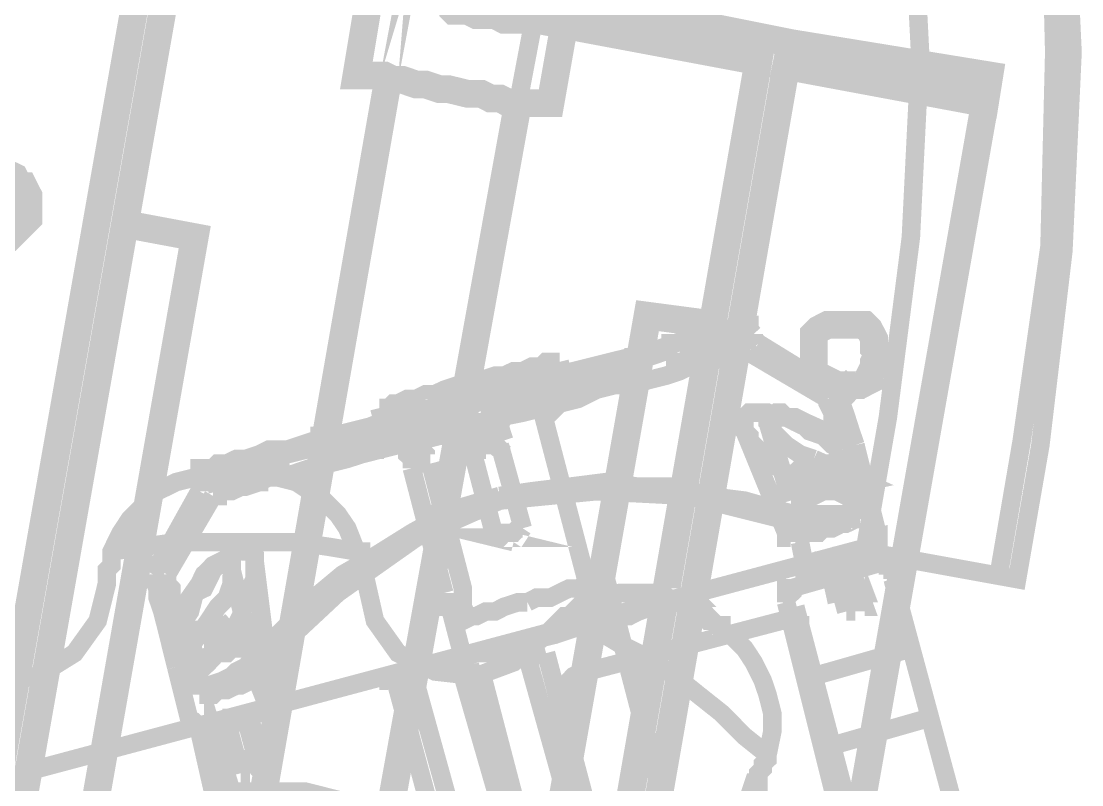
# Model space of a CAD drawing. Extents: x 0.1 to 11.6, y 0.3 to 16.2.
# Drawn here: x 9.9741 to 10.3566, y 7.0692 to 7.3445 of the extents above; entities that cross this region are included whole.
import ezdxf

# ---------------------------------------------------------------- set-up
doc = ezdxf.new("R2010")
doc.units = 0
doc.header["$MEASUREMENT"] = 0

msp = doc.modelspace()

# ---------------------------------------------------------------- linework, layer by layer
at = {"color": 0}
for points, const_width in [([(9.90332, 8.05333), (9.94499, 8.03), (10.005, 7.99164), (10.06, 7.94835), (10.1117, 7.90169), (10.1583, 7.84999), (10.2017, 7.79335), (10.24, 7.73503), (10.2717, 7.67333), (10.2983, 7.60835), (10.32, 7.54167), (10.335, 7.47168), (10.345, 7.40332), (10.3467, 7.33333), (10.345, 7.26335), (10.335, 7.19336), (10.3267, 7.14501)], 0.00667), ([(10.295, 7.39833), (10.2983, 7.33333), (10.295, 7.26665), (10.2867, 7.20167), (10.2783, 7.15332), (10.3333, 7.14333), (10.3417, 7.19168), (10.35, 7.26167), (10.3533, 7.33333), (10.35, 7.40332)], 0.00667), ([(10.0183, 7.36833), (9.87169, 6.53668), (9.88167, 6.535), (10.0283, 7.36664)], 0.01), ([(10.1, 7.35499), (10.095, 7.32497), (10.0967, 7.32497), (10.0983, 7.32497), (10.1017, 7.32497), (10.105, 7.32497), (10.1083, 7.32335), (10.1117, 7.32335), (10.1166, 7.32167), (10.12, 7.32167), (10.125, 7.31999), (10.1283, 7.31999), (10.135, 7.31836), (10.14, 7.31836), (10.1433, 7.31668), (10.1467, 7.31668), (10.15, 7.315), (10.155, 7.315), (10.1583, 7.315), (10.16, 7.315), (10.1617, 7.315), (10.1634, 7.315), (10.165, 7.315), (10.17, 7.34332)], 0.01), ([(10.2517, 7.33664), (10.1683, 7.35335)], 0.01), ([(10.1283, 7.34999), (10.13, 7.34831), (10.135, 7.34831), (10.1383, 7.34668), (10.1417, 7.34668), (10.145, 7.34668), (10.1483, 7.345), (10.1517, 7.345), (10.155, 7.345), (10.1583, 7.345), (10.16, 7.345), (10.24, 7.33003), (10.095, 6.49832), (10.105, 6.49669), (10.25, 7.32835)], 0.01), ([(10.1067, 7.32497), (10.0566, 7.03836)], 0.01), ([(10.1017, 7.03), (10.1533, 7.315)], 0.01), ([(10.105, 6.49669), (10.1567, 6.48665), (10.1783, 6.50168), (10.3217, 7.315)], 0.01), ([(9.96332, 7.26497), (9.965, 7.26497), (9.96669, 7.26497), (9.97, 7.26665), (9.97168, 7.26665), (9.97331, 7.27001), (9.97499, 7.27165), (9.97667, 7.27832), (9.97331, 7.285), (9.96669, 7.28999)], 0.00667), ([(9.98503, 6.97331), (10.0367, 7.26665), (10.01, 7.27165)], 0.01), ([(10.1483, 6.94499), (10.2, 7.23833), (10.225, 7.23503)], 0.01), ([(10.235, 7.23503), (10.2333, 7.23503), (10.2317, 7.23503), (10.23, 7.23335), (10.2267, 7.23335), (10.2233, 7.23167), (10.22, 7.23167), (10.215, 7.22999), (10.21, 7.22835), (10.205, 7.22667), (10.2, 7.22499), (10.1934, 7.22331), (10.1867, 7.22168), (10.18, 7.22), (10.1733, 7.21832), (10.1667, 7.21669), (10.16, 7.215), (10.1517, 7.21332), (10.145, 7.21164), (10.1367, 7.20833)], 0.00667), ([(10.2317, 7.23335), (10.2317, 7.23503)], 0.00667), ([(10.2367, 7.23335), (10.2367, 7.23503), (10.235, 7.23503)], 0.00667), ([(10.27, 7.21164), (10.2717, 7.21164), (10.2733, 7.21164), (10.2767, 7.21164), (10.2783, 7.21332), (10.28, 7.215), (10.2817, 7.21669), (10.2833, 7.22499), (10.28, 7.23167), (10.2733, 7.23503)], 0.00667), ([(10.2333, 7.22499), (10.2317, 7.23167), (10.23, 7.23167), (10.2283, 7.22999), (10.225, 7.22999), (10.2234, 7.22999), (10.2183, 7.22835), (10.215, 7.22667), (10.21, 7.22667), (10.205, 7.22499), (10.2, 7.22331), (10.1934, 7.22168), (10.1867, 7.22), (10.185, 7.22), (10.185, 7.21832), (10.1833, 7.21832), (10.1817, 7.21832), (10.0933, 7.19499), (10.0917, 7.19499), (10.0917, 7.19336), (10.09, 7.19336), (10.0883, 7.19336), (10.0883, 7.19), (10.09, 7.18668)], 0.00667), ([(10.2317, 7.23335), (10.2333, 7.23335)], 0.00667), ([(10.2317, 7.23167), (10.2317, 7.23335)], 0.00667), ([(10.2383, 7.23167), (10.2367, 7.23335)], 0.00667), ([(10.24, 7.22835), (10.2383, 7.22999), (10.2383, 7.23167)], 0.00667), ([(10.2083, 7.22667), (10.2083, 7.22835), (10.21, 7.22835)], 0.00667), ([(10.21, 7.22499), (10.2083, 7.22667)], 0.00667), ([(10.215, 7.22835), (10.215, 7.22999), (10.2133, 7.22999)], 0.00667), ([(10.215, 7.22667), (10.215, 7.22835)], 0.00667), ([(10.2167, 7.22168), (10.215, 7.22667)], 0.00667), ([(10.2617, 7.215), (10.24, 7.22835)], 0.00667), ([(10.235, 7.22499), (10.2333, 7.22499), (10.2317, 7.22499), (10.23, 7.22331), (10.2267, 7.22331), (10.2233, 7.22168), (10.22, 7.22168), (10.215, 7.22), (10.2116, 7.21832), (10.2067, 7.21669), (10.2, 7.215), (10.195, 7.215), (10.1883, 7.21332), (10.1816, 7.21164), (10.175, 7.20833), (10.1683, 7.20665), (10.1617, 7.20503), (10.155, 7.20335), (10.1467, 7.20167), (10.14, 7.19997)], 0.00667), ([(10.1934, 7.22331), (10.1917, 7.22331)], 0.00667), ([(10.1934, 7.22168), (10.1934, 7.22331)], 0.00667), ([(10.21, 7.22499), (10.21, 7.22)], 0.00667), ([(10.2367, 7.22499), (10.235, 7.22499)], 0.00667), ([(10.265, 7.20833), (10.2367, 7.22499)], 0.00667), ([(10.1667, 7.22168), (10.165, 7.22168), (10.1634, 7.22168), (10.1617, 7.22), (10.1583, 7.22), (10.155, 7.21832), (10.1517, 7.21832), (10.1483, 7.21669), (10.145, 7.21669), (10.14, 7.215), (10.1367, 7.21332)], 0.00667), ([(10.1683, 7.22168), (10.1667, 7.22168)], 0.00667), ([(10.17, 7.215), (10.1683, 7.22168)], 0.00667), ([(10.1867, 7.22168), (10.1883, 7.22168)], 0.00667), ([(10.1867, 7.22), (10.1867, 7.22168)], 0.00667), ([(10.1883, 7.21332), (10.1867, 7.22)], 0.00667), ([(10.1867, 7.22), (10.1883, 7.21669), (10.1883, 7.21332)], 0.00667), ([(10.195, 7.215), (10.1934, 7.21832), (10.1934, 7.22168)], 0.00667), ([(10.21, 7.22), (10.2116, 7.21832)], 0.00667), ([(10.21, 7.22), (10.2116, 7.22)], 0.00667), ([(10.2167, 7.22), (10.2167, 7.22168)], 0.00667), ([(10.1483, 7.215), (10.1483, 7.21332), (10.1467, 7.21332), (10.1433, 7.21332), (10.1417, 7.21164), (10.14, 7.21164), (10.1367, 7.21001)], 0.00667), ([(10.1483, 7.215), (10.1483, 7.21669), (10.15, 7.21669)], 0.00667), ([(10.165, 7.215), (10.165, 7.21669)], 0.00667), ([(10.1683, 7.20833), (10.165, 7.215)], 0.00667), ([(10.1683, 7.215), (10.1683, 7.21164), (10.17, 7.20833)], 0.00667), ([(10.1733, 7.20833), (10.1717, 7.21164), (10.17, 7.215)], 0.00667), ([(10.1717, 7.215), (10.1717, 7.21164), (10.1733, 7.21001)], 0.00667), ([(10.175, 7.21001), (10.1733, 7.21669)], 0.00667), ([(10.1767, 7.21001), (10.1767, 7.21332), (10.1767, 7.21669)], 0.00667), ([(10.1783, 7.21832), (10.18, 7.21164)], 0.00667), ([(10.185, 7.21164), (10.1816, 7.21832)], 0.00667), ([(10.195, 7.215), (10.1967, 7.215)], 0.00667), ([(10.2683, 7.21332), (10.2617, 7.21669)], 0.01), ([(10.2683, 7.21332), (10.27, 7.21332)], 0.01), ([(10.1367, 7.21332), (10.1317, 7.21332), (10.1267, 7.21164), (10.1233, 7.21001), (10.12, 7.21001), (10.1166, 7.20833), (10.1133, 7.20833), (10.11, 7.20665), (10.1083, 7.20665), (10.1067, 7.20503), (10.105, 7.20503)], 0.00667), ([(10.15, 7.21332), (10.1483, 7.21332)], 0.00667), ([(10.1567, 7.21164), (10.1583, 7.20833), (10.1583, 7.20503)], 0.00667), ([(10.16, 7.21332), (10.1617, 7.20833), (10.1617, 7.20665)], 0.00667), ([(10.165, 7.20665), (10.1634, 7.21001), (10.1634, 7.21332)], 0.00667), ([(10.1667, 7.20833), (10.165, 7.21164), (10.165, 7.21332)], 0.00667), ([(10.17, 7.20833), (10.1683, 7.20665), (10.1683, 7.20833)], 0.00667), ([(10.18, 7.21164), (10.18, 7.21001)], 0.00667), ([(10.1883, 7.21332), (10.19, 7.21332)], 0.00667), ([(10.1883, 7.21332), (10.19, 7.21332)], 0.00667), ([(10.2683, 7.21164), (10.27, 7.21001), (10.27, 7.20833), (10.27, 7.20665), (10.2717, 7.20167), (10.2733, 7.19667), (10.275, 7.19168)], 0.00667), ([(10.1367, 7.20833), (10.13, 7.20665), (10.1217, 7.20503), (10.115, 7.20335), (10.1083, 7.20167), (10.1, 7.19835), (10.0933, 7.19667), (10.0866, 7.19499), (10.08, 7.19336), (10.075, 7.19168), (10.07, 7.19), (10.0633, 7.19), (10.06, 7.18832), (10.055, 7.18668), (10.0517, 7.18668), (10.0483, 7.185), (10.045, 7.185), (10.0433, 7.18332), (10.0417, 7.18332), (10.04, 7.18332)], 0.00667), ([(10.1217, 7.21001), (10.1233, 7.21001), (10.1233, 7.20833)], 0.00667), ([(10.1233, 7.20833), (10.125, 7.20665)], 0.00667), ([(10.1367, 7.21001), (10.1334, 7.21001), (10.1317, 7.20833), (10.13, 7.20833), (10.1267, 7.20833), (10.125, 7.20665)], 0.00667), ([(10.1533, 7.20335), (10.1533, 7.20665), (10.1517, 7.21001)], 0.00667), ([(10.1667, 7.20665), (10.1667, 7.20833)], 0.00667), ([(10.1667, 7.20833), (10.1683, 7.20833)], 0.00667), ([(10.17, 7.20833), (10.1717, 7.20833)], 0.00667), ([(10.1733, 7.21001), (10.1733, 7.20833)], 0.00667), ([(10.1733, 7.21001), (10.175, 7.21001)], 0.00667), ([(10.1783, 7.21001), (10.1767, 7.21001)], 0.00667), ([(10.1767, 7.21001), (10.1783, 7.21001)], 0.00667), ([(10.265, 7.20833), (10.265, 7.20665), (10.2667, 7.20335), (10.2667, 7.19997), (10.2683, 7.19499), (10.27, 7.19)], 0.00667), ([(10.2783, 7.15668), (10.275, 7.17333), (10.275, 7.16997), (10.2733, 7.16835), (10.2733, 7.16667), (10.2717, 7.16499), (10.2683, 7.16499), (10.2633, 7.16336), (10.2584, 7.16336), (10.2567, 7.16336), (10.2533, 7.16336), (10.2483, 7.16499), (10.215, 7.17333), (10.1816, 7.17503), (10.1467, 7.17165), (10.1166, 7.15831), (10.0883, 7.13835), (10.0633, 7.11501), (10.0583, 7.11165), (10.055, 7.10835), (10.0517, 7.10667), (10.05, 7.10667), (10.045, 7.10499), (10.0417, 7.10499), (10.04, 7.10499), (10.0367, 7.10667), (10.0367, 7.11003), (10.0417, 7.09332), (10.0367, 7.09169)], 0.00667), ([(10.1033, 7.20503), (10.105, 7.19835)], 0.00667), ([(10.105, 7.20503), (10.1033, 7.20503)], 0.00667), ([(10.125, 7.20665), (10.1233, 7.20503)], 0.00667), ([(10.14, 7.20167), (10.1433, 7.20167), (10.145, 7.20335), (10.1483, 7.20335), (10.1517, 7.20503), (10.155, 7.20503), (10.1567, 7.20503), (10.1583, 7.20665), (10.16, 7.20665)], 0.00667), ([(10.1617, 7.20503), (10.16, 7.20665)], 0.00667), ([(10.1617, 7.20665), (10.1617, 7.20503)], 0.00667), ([(10.1617, 7.20665), (10.1634, 7.20665)], 0.00667), ([(10.1783, 7.14165), (10.1617, 7.20503)], 0.00667), ([(10.165, 7.20665), (10.1667, 7.20665)], 0.00667), ([(10.14, 7.19997), (10.1317, 7.19835), (10.125, 7.19499), (10.1183, 7.19336), (10.11, 7.19168), (10.1033, 7.19), (10.0967, 7.18832), (10.0917, 7.18668), (10.085, 7.185), (10.0783, 7.18332), (10.0733, 7.18164), (10.0684, 7.18001), (10.0633, 7.18001), (10.06, 7.17833), (10.055, 7.17665), (10.0533, 7.17665), (10.05, 7.17503), (10.0483, 7.17503), (10.0467, 7.17503), (10.045, 7.17503), (10.045, 7.17333), (10.0433, 7.17333)], 0.00667), ([(10.11, 7.20167), (10.11, 7.19997)], 0.00667), ([(10.11, 7.19997), (10.1117, 7.19667), (10.1117, 7.19336)], 0.00667), ([(10.11, 7.19997), (10.11, 7.19336)], 0.00667), ([(10.1117, 7.19997), (10.1133, 7.19667), (10.1133, 7.19336)], 0.00667), ([(10.1166, 7.19499), (10.1166, 7.19835), (10.115, 7.19997)], 0.00667), ([(10.1183, 7.19336), (10.1183, 7.19499), (10.12, 7.19667), (10.1217, 7.19667), (10.125, 7.19667), (10.1267, 7.19835), (10.13, 7.19835), (10.1334, 7.19997), (10.1367, 7.19997), (10.14, 7.20167)], 0.00667), ([(10.12, 7.19499), (10.12, 7.19835), (10.1183, 7.20167)], 0.00667), ([(10.1233, 7.20335), (10.125, 7.19835), (10.125, 7.19499)], 0.00667), ([(10.1467, 7.19835), (10.1483, 7.20335)], 0.00667), ([(10.27, 7.19), (10.2667, 7.19168), (10.2633, 7.19499), (10.2584, 7.19667), (10.2567, 7.19835), (10.2533, 7.19997), (10.25, 7.20167), (10.2467, 7.20167), (10.2433, 7.20335), (10.2416, 7.20335), (10.2383, 7.20335), (10.2367, 7.20335), (10.235, 7.20167), (10.235, 7.19997), (10.235, 7.19835), (10.235, 7.19667), (10.2367, 7.19499), (10.2367, 7.19336), (10.2383, 7.19168), (10.24, 7.19), (10.245, 7.185), (10.25, 7.18164), (10.2533, 7.18001), (10.255, 7.17833), (10.2584, 7.17665), (10.2617, 7.17665), (10.265, 7.17503), (10.2683, 7.17503), (10.2717, 7.17333), (10.275, 7.17333)], 0.00667), ([(10.26, 7.18668), (10.255, 7.18832), (10.25, 7.19168), (10.2483, 7.19336), (10.2467, 7.19499), (10.245, 7.19667), (10.245, 7.19835), (10.2433, 7.19997), (10.2433, 7.20167), (10.245, 7.20167), (10.2467, 7.20335), (10.2483, 7.20335), (10.25, 7.20167), (10.2533, 7.20167), (10.2567, 7.19997)], 0.00667), ([(10.2433, 7.19997), (10.245, 7.19997)], 0.00667), ([(10.2433, 7.19997), (10.2517, 7.17165)], 0.00667), ([(10.2567, 7.19997), (10.275, 7.19168)], 0.00667), ([(10.1, 7.19667), (10.1, 7.19336), (10.1017, 7.19)], 0.00667), ([(10.1017, 7.19667), (10.1033, 7.19)], 0.00667), ([(10.1067, 7.19168), (10.105, 7.19499), (10.105, 7.19835)], 0.00667), ([(10.105, 7.19835), (10.105, 7.19336), (10.1067, 7.19)], 0.00667), ([(10.11, 7.19168), (10.1083, 7.19499), (10.1083, 7.19835)], 0.00667), ([(10.13, 7.19835), (10.1334, 7.19499)], 0.00667), ([(10.135, 7.19), (10.1334, 7.19499), (10.135, 7.19499), (10.1367, 7.19499), (10.1383, 7.19499), (10.14, 7.19667)], 0.00667), ([(10.14, 7.19667), (10.1433, 7.19667), (10.145, 7.19667), (10.1467, 7.19835)], 0.00667), ([(10.1483, 7.19336), (10.1467, 7.19835)], 0.00667), ([(10.235, 7.19667), (10.2367, 7.19667)], 0.00667), ([(10.235, 7.19667), (10.25, 7.16)], 0.00667), ([(10.235, 7.19667), (10.2367, 7.19667)], 0.00667), ([(10.09, 7.18668), (10.0883, 7.19336), (10.0817, 7.19168), (10.0767, 7.19), (10.07, 7.18832), (10.065, 7.18668), (10.06, 7.18668), (10.0566, 7.185), (10.0533, 7.18332), (10.05, 7.18332), (10.0467, 7.18164), (10.045, 7.18164), (10.0433, 7.18164)], 0.00667), ([(10.0833, 7.19499), (10.0817, 7.19499), (10.0817, 7.19336)], 0.00667), ([(10.0817, 7.19336), (10.0817, 7.19168)], 0.00667), ([(10.0866, 7.19499), (10.0883, 7.19499)], 0.00667), ([(10.0883, 7.19499), (10.0883, 7.19336)], 0.00667), ([(10.095, 7.18832), (10.0933, 7.19499)], 0.00667), ([(10.0983, 7.19), (10.0967, 7.19499)], 0.00667), ([(10.11, 7.19336), (10.11, 7.19168)], 0.00667), ([(10.1117, 7.19336), (10.1117, 7.19168)], 0.00667), ([(10.1117, 7.19336), (10.1133, 7.19336)], 0.00667), ([(10.1133, 7.19336), (10.115, 7.19336)], 0.00667), ([(10.1166, 7.19336), (10.1166, 7.19499)], 0.00667), ([(10.1166, 7.19499), (10.1183, 7.19499)], 0.00667), ([(10.1183, 7.19336), (10.1183, 7.19)], 0.00667), ([(10.1417, 7.19168), (10.1433, 7.19168), (10.145, 7.19336), (10.1467, 7.19336), (10.1483, 7.19336)], 0.00667), ([(10.1467, 7.19168), (10.1483, 7.19336)], 0.00667), ([(10.06, 7.18832), (10.06, 7.18668)], 0.00667), ([(10.06, 7.18832), (10.0617, 7.18832)], 0.00667), ([(10.065, 7.19), (10.065, 7.18832)], 0.00667), ([(10.065, 7.18832), (10.0667, 7.18668)], 0.00667), ([(10.0817, 7.19168), (10.0833, 7.18832), (10.0833, 7.185)], 0.00667), ([(10.0983, 7.18832), (10.0983, 7.19)], 0.00667), ([(10.1017, 7.19), (10.1033, 7.19)], 0.00667), ([(10.1017, 7.19), (10.1033, 7.19)], 0.00667), ([(10.1033, 7.19), (10.105, 7.19)], 0.00667), ([(10.1067, 7.19), (10.1067, 7.19168)], 0.00667), ([(10.1067, 7.19168), (10.1083, 7.19168)], 0.00667), ([(10.11, 7.19168), (10.1117, 7.19168)], 0.00667), ([(10.115, 7.18332), (10.115, 7.185), (10.115, 7.18668), (10.1133, 7.18832), (10.1133, 7.19)], 0.00667), ([(10.1183, 7.19), (10.1133, 7.19)], 0.00667), ([(10.1183, 7.19), (10.12, 7.18832), (10.12, 7.18668), (10.12, 7.185), (10.1217, 7.185)], 0.00667), ([(10.135, 7.19), (10.1367, 7.19), (10.1383, 7.19168), (10.14, 7.19168), (10.1417, 7.19168)], 0.00667), ([(10.135, 7.19), (10.1367, 7.19)], 0.00667), ([(10.145, 7.15831), (10.1367, 7.19), (10.1383, 7.19), (10.14, 7.19), (10.1417, 7.19)], 0.00667), ([(10.1417, 7.19), (10.1433, 7.19168), (10.145, 7.19168), (10.1467, 7.19168)], 0.00667), ([(10.155, 7.16168), (10.1467, 7.19168)], 0.00667), ([(10.2733, 7.17333), (10.27, 7.19)], 0.00667), ([(10.275, 7.19168), (10.2783, 7.17833)], 0.00667), ([(10.06, 7.18668), (10.0617, 7.18001)], 0.00667), ([(10.0684, 7.18164), (10.0667, 7.18668)], 0.00667), ([(10.0833, 7.185), (10.085, 7.185)], 0.00667), ([(10.09, 7.18668), (10.0917, 7.18668)], 0.00667), ([(10.1334, 7.13499), (10.1334, 7.13336), (10.1334, 7.13499), (10.1334, 7.13667), (10.1334, 7.13835), (10.1334, 7.13997), (10.1217, 7.185)], 0.00667), ([(10.2633, 7.17503), (10.2783, 7.17833), (10.26, 7.18668)], 0.00667), ([(10.2683, 7.18668), (10.2667, 7.185), (10.265, 7.185), (10.2633, 7.185), (10.26, 7.18332)], 0.00667), ([(10.26, 7.17833), (10.2633, 7.18001), (10.2633, 7.185)], 0.00667), ([(10.265, 7.185), (10.2667, 7.18001), (10.2633, 7.18001)], 0.00667), ([(10.2683, 7.185), (10.2683, 7.18668)], 0.00667), ([(10.27, 7.17665), (10.2683, 7.185)], 0.00667), ([(10.2333, 7.05501), (10.2383, 7.06999), (10.24, 7.06999), (10.24, 7.07167), (10.24, 7.07335), (10.2416, 7.07497), (10.2416, 7.07667), (10.2433, 7.07835), (10.2433, 7.08003), (10.245, 7.08832), (10.245, 7.095), (10.2433, 7.10167), (10.2416, 7.10667), (10.2383, 7.11333), (10.235, 7.11833), (10.23, 7.12332), (10.2283, 7.12332), (10.2267, 7.125), (10.225, 7.12668), (10.2233, 7.12831), (10.2217, 7.12999), (10.22, 7.12999), (10.2183, 7.13167), (10.2167, 7.13336), (10.21, 7.13499), (10.205, 7.13835), (10.1967, 7.13835), (10.19, 7.13835), (10.1833, 7.13667), (10.1767, 7.13499), (10.1717, 7.12999), (10.17, 7.12999), (10.1683, 7.12831), (10.1667, 7.12668), (10.165, 7.125), (10.1634, 7.12332), (10.1517, 7.11333), (10.1383, 7.10835), (10.1233, 7.11003), (10.11, 7.11664), (10.1017, 7.12831), (10.0983, 7.14333), (10.0983, 7.14501), (10.0983, 7.14665), (10.0967, 7.14665), (10.0967, 7.14833), (10.0967, 7.15001), (10.0967, 7.15169), (10.0967, 7.15332), (10.095, 7.15332), (10.0917, 7.16168), (10.0883, 7.16667), (10.0833, 7.17165), (10.0783, 7.17503), (10.0733, 7.17833), (10.0667, 7.18001), (10.06, 7.18164), (10.0583, 7.18164), (10.055, 7.18164), (10.0533, 7.18164), (10.0517, 7.18164), (10.0483, 7.18164), (10.0467, 7.18164), (10.045, 7.18164), (10.0417, 7.18164), (10.0367, 7.18001), (10.03, 7.17833), (10.0233, 7.17503), (10.0183, 7.16997), (10.0133, 7.16499), (10.01, 7.16), (10.0067, 7.15332), (10.0067, 7.15169), (10.0067, 7.15001), (10.0067, 7.14833), (10.005, 7.14665), (10.005, 7.14501), (10.005, 7.14333), (10.005, 7.14165), (10.0017, 7.12831), (9.99333, 7.11664), (9.97999, 7.10835), (9.96669, 7.10667)], 0.00667), ([(10.04, 7.18332), (10.0384, 7.18332), (10.0384, 7.18164), (10.0384, 7.18001)], 0.00667), ([(10.0417, 7.18332), (10.0433, 7.18332)], 0.00667), ([(10.0417, 7.18164), (10.0433, 7.18164), (10.045, 7.18164)], 0.00667), ([(10.0433, 7.18332), (10.0433, 7.18164)], 0.00667), ([(10.045, 7.17503), (10.0433, 7.18164)], 0.00667), ([(10.0433, 7.18164), (10.045, 7.18164)], 0.00667), ([(10.06, 7.18164), (10.0583, 7.18164), (10.0566, 7.18164), (10.055, 7.18164), (10.0533, 7.18164), (10.0517, 7.18164), (10.05, 7.18164), (10.0483, 7.18164), (10.0467, 7.18164), (10.045, 7.18164)], 0.00667), ([(10.0684, 7.18001), (10.0684, 7.18164)], 0.00667), ([(10.0684, 7.18164), (10.07, 7.18164)], 0.00667), ([(10.1267, 7.13835), (10.115, 7.18332)], 0.00667), ([(10.26, 7.18332), (10.2584, 7.18332), (10.2567, 7.18332), (10.255, 7.18332), (10.2533, 7.18164)], 0.00667), ([(10.2533, 7.18164), (10.255, 7.17333)], 0.00667), ([(10.2533, 7.18164), (10.255, 7.18164)], 0.00667), ([(10.2567, 7.17833), (10.26, 7.17833), (10.2584, 7.18332)], 0.00667), ([(10.2567, 7.17833), (10.2567, 7.18332)], 0.00667), ([(10.0384, 7.18001), (10.0384, 7.17833)], 0.00667), ([(10.0384, 7.17833), (10.0384, 7.17665), (10.0384, 7.17503)], 0.00667), ([(10.0617, 7.18001), (10.0617, 7.17833), (10.0633, 7.17833)], 0.00667), ([(10.1467, 7.17333), (10.1583, 7.17503), (10.1717, 7.17665), (10.185, 7.17833), (10.1967, 7.17665), (10.21, 7.17665), (10.2217, 7.17333), (10.235, 7.17165), (10.2467, 7.16835)], 0.00667), ([(10.2467, 7.16835), (10.2533, 7.16667), (10.26, 7.16667), (10.2667, 7.16667), (10.2717, 7.16667), (10.275, 7.16835), (10.2783, 7.17165), (10.2783, 7.17503), (10.2783, 7.17833)], 0.00667), ([(10.2783, 7.17833), (10.28, 7.17833)], 0.00667), ([(10.2783, 7.17833), (10.2833, 7.15831)], 0.00667), ([(10.0384, 7.17503), (10.0217, 7.14501)], 0.00667), ([(10.0433, 7.17333), (10.0267, 7.14501)], 0.00667), ([(10.0433, 7.17333), (10.045, 7.17333)], 0.00667), ([(10.0617, 7.11833), (10.0717, 7.12831), (10.08, 7.13667), (10.09, 7.14501), (10.1017, 7.15169), (10.115, 7.16), (10.13, 7.16835), (10.1467, 7.17333)], 0.00667), ([(10.2633, 7.17503), (10.26, 7.17333), (10.2584, 7.17333), (10.255, 7.17333), (10.2533, 7.17165), (10.2517, 7.17165)], 0.00667), ([(10.275, 7.17333), (10.2767, 7.17333)], 0.00667), ([(10.2767, 7.16499), (10.2767, 7.16667), (10.2733, 7.16499), (10.2717, 7.16499), (10.2683, 7.16499)], 0.00667), ([(10.15, 7.16), (10.1517, 7.16), (10.1533, 7.16168), (10.155, 7.16168)], 0.00667), ([(10.1517, 7.15668), (10.155, 7.16168)], 0.00667), ([(10.2667, 7.16336), (10.265, 7.16336), (10.2617, 7.16336), (10.26, 7.16168), (10.2567, 7.16168), (10.255, 7.16), (10.2533, 7.16), (10.2517, 7.16), (10.25, 7.16)], 0.00667), ([(10.2767, 7.16499), (10.275, 7.16499), (10.2717, 7.16336), (10.27, 7.16336), (10.2667, 7.16168), (10.2633, 7.16168), (10.2617, 7.16), (10.2584, 7.16), (10.2567, 7.16), (10.255, 7.15831), (10.2533, 7.15831), (10.2517, 7.15831)], 0.00667), ([(10.1517, 7.15668), (10.145, 7.15831), (10.1467, 7.15831), (10.1483, 7.16), (10.15, 7.16)], 0.00667), ([(10.25, 7.16), (10.25, 7.15831), (10.2517, 7.15831)], 0.00667), ([(10.2533, 7.15831), (10.255, 7.15831), (10.255, 7.15668)], 0.00667), ([(10.2783, 7.15668), (10.2833, 7.15831), (10.2833, 7.15668), (10.2833, 7.155), (10.2833, 7.15332)], 0.00667), ([(10.28, 7.15668), (10.28, 7.155), (9.81168, 7.03)], 0.00667), ([(10.095, 7.15332), (10.085, 7.155), (10.0733, 7.15668), (10.0633, 7.15668), (10.0517, 7.15668), (10.04, 7.15668), (10.03, 7.15668), (10.0183, 7.155), (10.0067, 7.15332)], 0.00667), ([(10.0367, 7.11003), (10.0384, 7.11165), (10.04, 7.11165), (10.0417, 7.11333), (10.0433, 7.11501), (10.045, 7.11833), (10.0483, 7.12001), (10.05, 7.12332), (10.0533, 7.12999), (10.055, 7.13499), (10.0566, 7.13997), (10.0583, 7.14333), (10.0583, 7.14501), (10.0583, 7.14833), (10.0583, 7.15001), (10.0583, 7.15169), (10.0566, 7.15332), (10.055, 7.15332), (10.0533, 7.155), (10.0517, 7.15332), (10.05, 7.15332), (10.0483, 7.15001), (10.045, 7.14833), (10.0433, 7.14665), (10.0417, 7.14333), (10.04, 7.13997), (10.0367, 7.13835), (10.035, 7.13167), (10.0317, 7.12668)], 0.00667), ([(10.255, 7.15668), (10.2567, 7.14833)], 0.00667), ([(10.28, 7.155), (10.2817, 7.155), (10.28, 7.155), (10.28, 7.15332), (10.2783, 7.15332), (10.2767, 7.15332), (10.2733, 7.15169), (10.2717, 7.15169), (10.27, 7.15169)], 0.00667), ([(10.2783, 7.15668), (10.2783, 7.155), (10.2783, 7.15332), (10.2783, 7.15169)], 0.00667), ([(10.2833, 7.14833), (10.28, 7.155)], 0.00667), ([(10.0384, 7.14165), (10.04, 7.14501), (10.0417, 7.14665), (10.0433, 7.14833), (10.0467, 7.15001), (10.0483, 7.14833), (10.05, 7.14833), (10.05, 7.14665), (10.05, 7.14501), (10.05, 7.14165), (10.0483, 7.13667), (10.0467, 7.13499), (10.045, 7.13336), (10.0417, 7.12831)], 0.00667), ([(10.0583, 7.15001), (10.0633, 7.11003), (10.0617, 7.10835), (10.06, 7.10835), (10.0566, 7.10835), (10.055, 7.10667), (10.0517, 7.10667), (10.0483, 7.10499), (10.0467, 7.10499)], 0.00667), ([(10.0583, 7.15001), (10.06, 7.15001)], 0.00667), ([(10.2867, 7.15001), (10.2517, 7.13997)], 0.00667), ([(10.2533, 7.14333), (10.255, 7.14333), (10.2833, 7.15169), (10.2833, 7.15332)], 0.00667), ([(10.27, 7.15169), (10.2667, 7.15001), (10.265, 7.15001), (10.2617, 7.15001), (10.26, 7.14833), (10.2584, 7.14833)], 0.00667), ([(10.265, 7.15169), (10.2667, 7.15001)], 0.00667), ([(10.265, 7.15001), (10.2683, 7.13499)], 0.00667), ([(10.27, 7.15169), (10.2683, 7.15169), (10.2667, 7.15001)], 0.00667), ([(10.2667, 7.15001), (10.2717, 7.13167)], 0.00667), ([(10.2733, 7.15332), (10.2717, 7.15169), (10.27, 7.15169)], 0.00667), ([(10.2717, 7.15169), (10.2783, 7.13336), (10.2767, 7.13336), (10.275, 7.13336), (10.275, 7.13167)], 0.00667), ([(10.2733, 7.15169), (10.2783, 7.13835), (10.2767, 7.13835), (10.2767, 7.13667), (10.275, 7.13667), (10.2733, 7.13667)], 0.00667), ([(10.2783, 7.15001), (10.2783, 7.15169)], 0.00667), ([(10.2884, 7.14333), (10.2884, 7.14501), (10.2884, 7.14665), (10.2884, 7.14833), (10.2867, 7.14833), (10.2867, 7.15001)], 0.00667), ([(10.05, 7.14665), (10.0566, 7.12001), (10.055, 7.12001), (10.055, 7.11833), (10.0533, 7.11833), (10.05, 7.11833), (10.0483, 7.11664), (10.045, 7.11664)], 0.00667), ([(10.05, 7.14665), (10.0517, 7.14665)], 0.00667), ([(10.05, 7.14665), (10.0517, 7.14665)], 0.00667), ([(10.2567, 7.14833), (10.2584, 7.14833)], 0.00667), ([(10.0217, 7.14501), (10.0217, 7.14333), (10.0233, 7.13997), (10.0233, 7.13667), (10.025, 7.13167), (10.0267, 7.125)], 0.00667), ([(10.0267, 7.14501), (10.0267, 7.14333), (10.0267, 7.14165), (10.0283, 7.13997), (10.0283, 7.13667), (10.03, 7.13167), (10.0317, 7.12668)], 0.00667), ([(10.1567, 7.13499), (10.16, 7.13667), (10.165, 7.13667), (10.1683, 7.13835), (10.1717, 7.13997), (10.175, 7.13997), (10.1783, 7.14165), (10.18, 7.14165), (10.1816, 7.14165), (10.1833, 7.14165), (10.1833, 7.14333), (10.185, 7.14333)], 0.00667), ([(10.1883, 7.12999), (10.2383, 6.93832), (10.185, 7.14333)], 0.00667), ([(10.2533, 7.14333), (10.2533, 7.14165), (10.2517, 7.14165), (10.2517, 7.13997), (10.25, 7.13997), (10.25, 7.13835), (10.25, 7.13667), (10.25, 7.13499)], 0.00667), ([(10.2884, 7.14333), (10.31, 7.06332), (10.305, 7.06332)], 0.00667), ([(10.0267, 7.125), (10.0384, 7.14165)], 0.00667), ([(10.2533, 7.13499), (10.2517, 7.13667), (10.2517, 7.13835), (10.2517, 7.13997)], 0.00667), ([(10.1334, 7.13336), (10.1283, 7.13336), (10.1283, 7.13499), (10.1267, 7.13667), (10.1267, 7.13835)], 0.00667), ([(10.1833, 6.92503), (10.13, 7.12831), (10.1317, 7.12831), (10.1334, 7.12831), (10.1367, 7.12999), (10.1383, 7.12999), (10.1417, 7.13167), (10.145, 7.13167), (10.1483, 7.13336), (10.1533, 7.13499), (10.1567, 7.13499)], 0.00667), ([(10.215, 7.13835), (10.2167, 7.13667), (10.215, 7.13667), (10.2133, 7.13667), (10.2116, 7.13499), (10.2083, 7.13499), (10.205, 7.13336), (10.2017, 7.13336), (10.1967, 7.13167), (10.1934, 7.12999), (10.1883, 7.12999), (10.1833, 7.12831), (10.1767, 7.12668), (10.1717, 7.125), (10.1667, 7.12332), (10.16, 7.12169)], 0.00667), ([(10.2167, 7.13667), (10.2167, 7.13835)], 0.00667), ([(10.25, 7.13499), (10.2717, 7.04833)], 0.00667), ([(10.2733, 7.13667), (10.2717, 7.13667), (10.27, 7.13499), (10.2683, 7.13499)], 0.00667), ([(10.2683, 7.13499), (10.27, 7.13499)], 0.00667), ([(10.2733, 7.13499), (10.2717, 7.13499), (10.27, 7.13499)], 0.00667), ([(10.2783, 7.13835), (10.2767, 7.13667), (10.275, 7.13667), (10.2733, 7.13499)], 0.00667), ([(10.1334, 7.13336), (10.135, 7.12999)], 0.00667), ([(10.2167, 7.13336), (10.2167, 7.13167), (10.2183, 7.13167)], 0.00667), ([(10.23, 7.12332), (10.2283, 7.12332), (10.2267, 7.125), (10.2267, 7.12668), (10.225, 7.12668), (10.2233, 7.12831), (10.2217, 7.12831), (10.22, 7.12999), (10.2183, 7.13167)], 0.00667), ([(10.2933, 6.98167), (10.2533, 7.13336)], 0.00667), ([(10.275, 7.13167), (10.2733, 7.13167), (10.2717, 7.13167)], 0.00667), ([(10.0417, 7.12831), (10.03, 7.11165)], 0.00667), ([(10.05, 7.12831), (10.0483, 7.12668), (10.0467, 7.12668), (10.045, 7.12668), (10.0433, 7.125)], 0.00667), ([(10.05, 7.12668), (10.05, 7.12831)], 0.00667), ([(10.17, 7.095), (10.1683, 7.09668), (10.17, 7.09999), (10.17, 7.10167), (10.17, 7.10335), (10.1717, 7.10667), (10.1733, 7.10835), (10.1767, 7.11003), (10.1783, 7.11003), (10.2483, 7.12831)], 0.00667), ([(10.2433, 7.08003), (10.235, 7.08664), (10.2267, 7.095), (10.2183, 7.10167), (10.21, 7.10835), (10.2, 7.11501), (10.19, 7.12001), (10.1816, 7.125), (10.1717, 7.12999)], 0.00667), ([(10.255, 7.12332), (10.255, 7.125), (10.255, 7.12668), (10.2533, 7.12668), (10.2533, 7.12831), (10.2517, 7.12831), (10.25, 7.12831), (10.2483, 7.12831)], 0.00667), ([(10.0267, 7.125), (10.03, 7.11165)], 0.00667), ([(10.0317, 7.12668), (10.0367, 7.11003)], 0.00667), ([(10.0433, 7.125), (10.04, 7.125), (10.0384, 7.125), (10.0367, 7.125), (10.0367, 7.12332), (10.035, 7.12332)], 0.00667), ([(10.035, 7.12332), (10.0367, 7.11501)], 0.00667), ([(10.035, 7.12332), (10.0367, 7.12332)], 0.00667), ([(10.04, 7.12001), (10.0384, 7.125)], 0.00667), ([(10.04, 7.125), (10.0417, 7.12001), (10.04, 7.12001)], 0.00667), ([(10.0417, 7.12001), (10.0467, 7.12169), (10.045, 7.12668)], 0.00667), ([(10.0467, 7.12668), (10.0483, 7.12169), (10.0467, 7.12169)], 0.00667), ([(10.0533, 7.11833), (10.05, 7.12668)], 0.00667), ([(10.16, 7.12169), (10.155, 7.12001), (10.1483, 7.11833), (10.1433, 7.11664), (10.1383, 7.11664), (10.1334, 7.11501), (10.1283, 7.11333), (10.1233, 7.11165), (10.12, 7.11165), (10.115, 7.11003), (10.1133, 7.11003), (10.11, 7.10835), (10.1067, 7.10835), (10.105, 7.10667), (10.1033, 7.10667)], 0.00667), ([(10.03, 7.11165), (10.0317, 7.10835), (10.035, 7.10667), (10.035, 7.10499), (10.0384, 7.10499), (10.0417, 7.10499), (10.0467, 7.10667), (10.05, 7.10835), (10.0517, 7.11003), (10.055, 7.11165), (10.0566, 7.11333), (10.0617, 7.11833)], 0.00667), ([(10.045, 7.11664), (10.03, 7.11165)], 0.00667), ([(10.1833, 7.02001), (10.1567, 7.11501), (10.1634, 7.11664)], 0.00667), ([(10.1833, 7.02001), (10.1833, 7.01833), (10.185, 7.01665), (10.1867, 7.01665), (10.1883, 7.01497), (10.1883, 7.01335), (10.19, 7.01167), (10.1917, 7.01167), (10.1917, 7.00999), (10.1634, 7.11664)], 0.00667), ([(10.295, 7.11833), (10.26, 7.10835)], 0.00667), ([(10.1334, 7.11501), (10.1833, 6.92503)], 0.00667), ([(10.03, 7.11165), (10.0317, 7.11165)], 0.00667), ([(10.035, 7.09169), (10.03, 7.11165)], 0.00667), ([(10.0633, 7.11003), (10.0633, 7.10835), (10.0617, 7.10835), (10.0617, 7.10667), (10.06, 7.10667), (10.0583, 7.10667), (10.0566, 7.10667), (10.0533, 7.10499), (10.0517, 7.10499), (10.0483, 7.10335), (10.045, 7.10335), (10.0433, 7.10167), (10.04, 7.10167), (10.0384, 7.10167)], 0.00667), ([(10.105, 7.10835), (10.1033, 7.10667)], 0.00667), ([(10.1033, 7.10835), (10.1033, 7.10667)], 0.00667), ([(10.14, 7.11003), (10.1334, 7.10835), (10.1517, 7.04497)], 0.00667), ([(10.14, 7.11003), (10.1583, 7.03999), (10.1567, 7.03999), (10.1567, 7.04167), (10.155, 7.04167), (10.1533, 7.04335), (10.1517, 7.04335), (10.1517, 7.04497)], 0.00667), ([(10.045, 7.10499), (10.0433, 7.10335), (10.04, 7.10335), (10.0384, 7.10335)], 0.00667), ([(10.06, 7.10499), (10.06, 7.10667), (10.0617, 7.10667)], 0.00667), ([(10.0633, 7.09668), (10.06, 7.10499)], 0.00667), ([(10.1217, 7.06), (10.11, 7.10335), (10.1166, 7.10499)], 0.00667), ([(10.1217, 7.06), (10.1233, 7.05832), (10.125, 7.05832), (10.1267, 7.05664), (10.1283, 7.05664), (10.13, 7.05664), (10.1166, 7.10499)], 0.00667), ([(10.0633, 7.09668), (10.0617, 7.095), (10.06, 7.095), (10.0583, 7.095), (10.0566, 7.09332), (10.0533, 7.09332), (10.0517, 7.09332)], 0.00667), ([(10.0384, 7.09332), (10.04, 7.09)], 0.00667), ([(10.0517, 7.09332), (10.0483, 7.09169), (10.0467, 7.09169), (10.045, 7.09169), (10.0433, 7.09), (10.0417, 7.09), (10.04, 7.09)], 0.00667), ([(10.0433, 7.08832), (10.0433, 7.09), (10.0417, 7.09169), (10.0417, 7.09332)], 0.00667), ([(10.0467, 7.09332), (10.0483, 7.09169)], 0.00667), ([(10.0517, 7.09332), (10.05, 7.09332), (10.05, 7.09169), (10.0483, 7.09169)], 0.00667), ([(10.055, 7.095), (10.055, 7.09332), (10.0533, 7.09332), (10.0517, 7.09332)], 0.00667), ([(10.0566, 7.09332), (10.06, 7.08003), (10.0583, 7.07835), (10.0566, 7.07835), (10.055, 7.07835)], 0.00667), ([(10.055, 7.09332), (10.06, 7.07497), (10.0583, 7.07497), (10.0566, 7.07335)], 0.00667), ([(10.3017, 7.09332), (10.2667, 7.08333)], 0.00667), ([(10.0384, 7.08832), (10.0384, 7.09), (10.0367, 7.09169), (10.035, 7.09169), (10.0367, 7.09169), (10.0384, 7.09), (10.0384, 7.08832), (10.0433, 7.06668), (10.0467, 7.06668), (10.0483, 7.06668), (10.0517, 7.06668), (10.0566, 7.06668), (10.0617, 7.06668), (10.0667, 7.06668), (10.0717, 7.06668), (10.0767, 7.06668), (10.1033, 7.06), (10.1283, 7.05165), (10.1517, 7.03836), (10.1733, 7.02165), (10.1733, 7.02001), (10.175, 7.02001), (10.1767, 7.02001), (10.1783, 7.02001)], 0.00667), ([(10.04, 7.09), (10.0417, 7.09)], 0.00667), ([(10.0467, 7.09169), (10.05, 7.07667)], 0.00667), ([(10.0483, 7.09169), (10.0533, 7.07335)], 0.00667), ([(10.05, 7.06668), (10.0433, 7.08832)], 0.00667), ([(10.055, 7.07835), (10.0533, 7.07835), (10.0517, 7.07667), (10.05, 7.07667)], 0.00667), ([(10.06, 7.08003), (10.06, 7.07835), (10.0583, 7.07835), (10.0566, 7.07835), (10.055, 7.07667)], 0.00667), ([(10.05, 7.07667), (10.0517, 7.07667)], 0.00667), ([(10.055, 7.07667), (10.0533, 7.07667), (10.0517, 7.07667)], 0.00667), ([(10.0566, 7.07335), (10.055, 7.07335), (10.0533, 7.07335)], 0.00667)]:
    msp.add_lwpolyline(points, dxfattribs=dict(at, const_width=const_width))
for points, const_width in [([(10.1067, 7.32335), (10.1183, 7.38499), (10.1067, 7.32335)], 0.00667), ([(10.165, 7.37668), (10.1533, 7.315), (10.165, 7.37668)], 0.00667), ([(10.3233, 7.32497), (10.3217, 7.315), (10.25, 7.32835), (10.2517, 7.33664), (10.3233, 7.32497)], 0.01), ([(9.96669, 7.28999), (9.96832, 7.28999), (9.97168, 7.28836), (9.97331, 7.285), (9.97499, 7.285), (9.97667, 7.28168), (9.97667, 7.27832), (9.97667, 7.27501), (9.97667, 7.27333), (9.97499, 7.27165), (9.97168, 7.26833), (9.97, 7.26665), (9.96832, 7.26665), (9.965, 7.26497), (9.96164, 7.26497), (9.95503, 7.27001), (9.95167, 7.27669), (9.95335, 7.28331), (9.95833, 7.28836), (9.96669, 7.28999)], 0.01), ([(10.2733, 7.23503), (10.275, 7.23503), (10.2783, 7.23503), (10.28, 7.23335), (10.2817, 7.22999), (10.2817, 7.22667), (10.2833, 7.22499), (10.2817, 7.22168), (10.2817, 7.22), (10.28, 7.21669), (10.28, 7.215), (10.2767, 7.21332), (10.2733, 7.21332), (10.2717, 7.21164), (10.27, 7.21332), (10.2667, 7.21332), (10.2633, 7.215), (10.2617, 7.215), (10.26, 7.21832), (10.26, 7.22168), (10.26, 7.22331), (10.26, 7.22499), (10.26, 7.22835), (10.26, 7.23167), (10.2617, 7.23335), (10.265, 7.23503), (10.2683, 7.23503), (10.27, 7.23503), (10.2733, 7.23503)], 0.01), ([(10.175, 7.21001), (10.1767, 7.21001), (10.175, 7.21001)], 0.00667)]:
    msp.add_lwpolyline(points, close=True, dxfattribs=dict(at, const_width=const_width))

doc.saveas('drawing.dxf')
